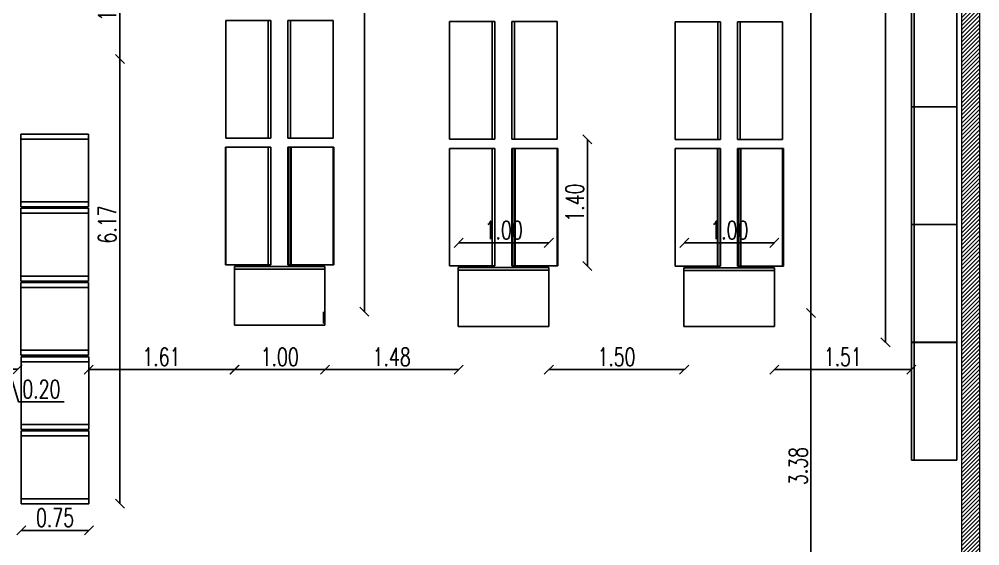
# Model space of a CAD drawing. Header units: millimetres. Extents: x 2448 to 2576, y 1154 to 1321.
# Drawn here: x 2510.92 to 2521.53, y 1199.29 to 1205.11 of the extents above; entities that cross this region are included whole.
import ezdxf

# ---------------------------------------------------------------- set-up
doc = ezdxf.new("R2010")
doc.units = ezdxf.units.MM
doc.linetypes.add('ACAD_ISO02W100', pattern=[15, 12, -3])
for name, color, linetype in [('A-GONDOLAS', 2, 'Continuous'), ('COTAS', 7, 'Continuous'), ('E- HELADERAS', 150, 'Continuous'), ('E-GONDOLAS', 2, 'Continuous'), ('X-REF T19$0$A-HATCH', 8, 'Continuous'), ('X-REF T19$0$A-MAMPOSTERIA', 5, 'Continuous')]:
    doc.layers.add(name, color=color, linetype=linetype)
doc.styles.add('COTAS', font='ROMANS.shx', dxfattribs={"width": 0.7})
doc.dimstyles.new('COTA-I-N-2-85', dxfattribs={"dimscale": 0, "dimtxt": 0.2, "dimasz": 0.1, "dimexe": 0, "dimexo": 0, "dimgap": 0.04, "dimtad": 1, "dimzin": 1, "dimdsep": 46, "dimtxsty": 'COTAS', "dimblk": 'OBLIQUE', "dimcen": 0.1, "dimse1": 1, "dimse2": 1, "dimclrd": 256, "dimclre": 256, "dimclrt": 256, "dimadec": 0, "dimazin": 0, "dimtfac": 1, "dimtmove": 1, "dimatfit": 3, "dimldrblk": 'OBLIQUE', "dimfxl": 1, "dimtvp": -0.8, "dimtolj": 1, "dimtzin": 0, "dimarcsym": 0})

# ---------------------------------------------------------------- blocks, each defined once
blk = doc.blocks.new('_Oblique')
at = {"color": 0, "linetype": 'ByBlock', "lineweight": -2}
blk.add_line((-0.5, -0.5), (0.5, 0.5), dxfattribs=at)
blk = doc.blocks.new('*D49')
at = {"layer": 'COTAS', "linetype": 'ACAD_ISO02W100', "lineweight": -2, "transparency": 16777216}
blk.add_line((2519.67, 1198.479), (2519.67, 1201.863), dxfattribs=at)
at = {"layer": 'DEFPOINTS', "color": 0, "linetype": 'ACAD_ISO02W100', "transparency": 16777216}
for p in [(2519.265, 1201.863), (2519.67, 1201.863), (2519.837, 1198.479)]:
    blk.add_point(p, dxfattribs=at)
at = {"layer": 'COTAS', "linetype": 'ACAD_ISO02W100', "lineweight": -2, "transparency": 16777216, "xscale": 0.1, "yscale": 0.1, "zscale": 0.1}
for p, rotation in [((2519.67, 1201.863), 90), ((2519.67, 1198.479), 270)]:
    blk.add_blockref('_Oblique', p, dxfattribs=dict(at, rotation=rotation))
at = {"layer": 'COTAS', "linetype": 'ACAD_ISO02W100', "transparency": 16777216, "insert": (2519.53, 1200.171), "char_height": 0.2, "attachment_point": 5, "rotation": 90, "style": 'COTAS'}
blk.add_mtext('\\A1;3.38', dxfattribs=at)
blk = doc.blocks.new('*D50')
at = {"layer": 'COTAS', "linetype": 'ACAD_ISO02W100', "lineweight": -2, "transparency": 16777216}
blk.add_line((2519.265, 1201.238), (2520.777, 1201.238), dxfattribs=at)
at = {"layer": 'DEFPOINTS', "color": 0, "linetype": 'ACAD_ISO02W100', "transparency": 16777216}
for p in [(2519.265, 1201.863), (2520.777, 1201.863), (2520.777, 1201.238)]:
    blk.add_point(p, dxfattribs=at)
at = {"layer": 'COTAS', "linetype": 'ACAD_ISO02W100', "lineweight": -2, "transparency": 16777216, "xscale": 0.1, "yscale": 0.1, "zscale": 0.1, "rotation": 180}
blk.add_blockref('_Oblique', (2519.265, 1201.238), dxfattribs=at)
at = {"layer": 'COTAS', "linetype": 'ACAD_ISO02W100', "lineweight": -2, "transparency": 16777216, "xscale": 0.1, "yscale": 0.1, "zscale": 0.1}
blk.add_blockref('_Oblique', (2520.777, 1201.238), dxfattribs=at)
at = {"layer": 'COTAS', "linetype": 'ACAD_ISO02W100', "transparency": 16777216, "insert": (2520.021, 1201.378), "char_height": 0.2, "attachment_point": 5, "style": 'COTAS'}
blk.add_mtext('\\A1;1.51', dxfattribs=at)
blk = doc.blocks.new('*D51')
at = {"layer": 'COTAS', "linetype": 'ACAD_ISO02W100', "lineweight": -2, "transparency": 16777216}
blk.add_line((2519.266, 1202.638), (2518.27, 1202.638), dxfattribs=at)
at = {"layer": 'DEFPOINTS', "color": 0, "linetype": 'ACAD_ISO02W100', "transparency": 16777216}
for p in [(2518.27, 1203.263), (2519.266, 1203.263), (2518.27, 1202.638)]:
    blk.add_point(p, dxfattribs=at)
at = {"layer": 'COTAS', "linetype": 'ACAD_ISO02W100', "lineweight": -2, "transparency": 16777216, "xscale": 0.1, "yscale": 0.1, "zscale": 0.1, "rotation": 180}
blk.add_blockref('_Oblique', (2518.27, 1202.638), dxfattribs=at)
at = {"layer": 'COTAS', "linetype": 'ACAD_ISO02W100', "lineweight": -2, "transparency": 16777216, "xscale": 0.1, "yscale": 0.1, "zscale": 0.1}
blk.add_blockref('_Oblique', (2519.266, 1202.638), dxfattribs=at)
at = {"layer": 'COTAS', "linetype": 'ACAD_ISO02W100', "transparency": 16777216, "insert": (2518.768, 1202.778), "char_height": 0.2, "attachment_point": 5, "style": 'COTAS'}
blk.add_mtext('\\A1;1.00', dxfattribs=at)
blk = doc.blocks.new('*D52')
at = {"layer": 'COTAS', "linetype": 'ACAD_ISO02W100', "lineweight": -2, "transparency": 16777216}
blk.add_line((2518.269, 1201.238), (2516.774, 1201.238), dxfattribs=at)
at = {"layer": 'DEFPOINTS', "color": 0, "linetype": 'ACAD_ISO02W100', "transparency": 16777216}
for p in [(2516.774, 1201.865), (2518.269, 1201.863), (2516.774, 1201.238)]:
    blk.add_point(p, dxfattribs=at)
at = {"layer": 'COTAS', "linetype": 'ACAD_ISO02W100', "lineweight": -2, "transparency": 16777216, "xscale": 0.1, "yscale": 0.1, "zscale": 0.1, "rotation": 180}
blk.add_blockref('_Oblique', (2516.774, 1201.238), dxfattribs=at)
at = {"layer": 'COTAS', "linetype": 'ACAD_ISO02W100', "lineweight": -2, "transparency": 16777216, "xscale": 0.1, "yscale": 0.1, "zscale": 0.1}
blk.add_blockref('_Oblique', (2518.269, 1201.238), dxfattribs=at)
at = {"layer": 'COTAS', "linetype": 'ACAD_ISO02W100', "transparency": 16777216, "insert": (2517.521, 1201.378), "char_height": 0.2, "attachment_point": 5, "style": 'COTAS'}
blk.add_mtext('\\A1;1.50', dxfattribs=at)
blk = doc.blocks.new('*D53')
at = {"layer": 'COTAS', "linetype": 'ACAD_ISO02W100', "lineweight": -2, "transparency": 16777216}
blk.add_line((2516.774, 1202.638), (2515.777, 1202.638), dxfattribs=at)
at = {"layer": 'DEFPOINTS', "color": 0, "linetype": 'ACAD_ISO02W100', "transparency": 16777216}
for p in [(2515.777, 1203.265), (2516.774, 1203.265), (2515.777, 1202.638)]:
    blk.add_point(p, dxfattribs=at)
at = {"layer": 'COTAS', "linetype": 'ACAD_ISO02W100', "lineweight": -2, "transparency": 16777216, "xscale": 0.1, "yscale": 0.1, "zscale": 0.1, "rotation": 180}
blk.add_blockref('_Oblique', (2515.777, 1202.638), dxfattribs=at)
at = {"layer": 'COTAS', "linetype": 'ACAD_ISO02W100', "lineweight": -2, "transparency": 16777216, "xscale": 0.1, "yscale": 0.1, "zscale": 0.1}
blk.add_blockref('_Oblique', (2516.774, 1202.638), dxfattribs=at)
at = {"layer": 'COTAS', "linetype": 'ACAD_ISO02W100', "transparency": 16777216, "insert": (2516.275, 1202.778), "char_height": 0.2, "attachment_point": 5, "style": 'COTAS'}
blk.add_mtext('\\A1;1.00', dxfattribs=at)
blk = doc.blocks.new('*D54')
at = {"layer": 'COTAS', "linetype": 'ACAD_ISO02W100', "lineweight": -2, "transparency": 16777216}
blk.add_line((2515.777, 1201.238), (2514.3, 1201.238), dxfattribs=at)
at = {"layer": 'DEFPOINTS', "color": 0, "linetype": 'ACAD_ISO02W100', "transparency": 16777216}
for p in [(2514.3, 1201.878), (2515.777, 1201.865), (2514.3, 1201.238)]:
    blk.add_point(p, dxfattribs=at)
at = {"layer": 'COTAS', "linetype": 'ACAD_ISO02W100', "lineweight": -2, "transparency": 16777216, "xscale": 0.1, "yscale": 0.1, "zscale": 0.1, "rotation": 180}
blk.add_blockref('_Oblique', (2514.3, 1201.238), dxfattribs=at)
at = {"layer": 'COTAS', "linetype": 'ACAD_ISO02W100', "lineweight": -2, "transparency": 16777216, "xscale": 0.1, "yscale": 0.1, "zscale": 0.1}
blk.add_blockref('_Oblique', (2515.777, 1201.238), dxfattribs=at)
at = {"layer": 'COTAS', "linetype": 'ACAD_ISO02W100', "transparency": 16777216, "insert": (2515.038, 1201.378), "char_height": 0.2, "attachment_point": 5, "style": 'COTAS'}
blk.add_mtext('\\A1;1.48', dxfattribs=at)
blk = doc.blocks.new('*D55')
at = {"layer": 'COTAS', "linetype": 'ACAD_ISO02W100', "lineweight": -2, "transparency": 16777216}
blk.add_line((2514.3, 1201.238), (2513.303, 1201.238), dxfattribs=at)
at = {"layer": 'DEFPOINTS', "color": 0, "linetype": 'ACAD_ISO02W100', "transparency": 16777216}
for p in [(2513.303, 1201.878), (2514.3, 1201.878), (2513.303, 1201.238)]:
    blk.add_point(p, dxfattribs=at)
at = {"layer": 'COTAS', "linetype": 'ACAD_ISO02W100', "lineweight": -2, "transparency": 16777216, "xscale": 0.1, "yscale": 0.1, "zscale": 0.1, "rotation": 180}
blk.add_blockref('_Oblique', (2513.303, 1201.238), dxfattribs=at)
at = {"layer": 'COTAS', "linetype": 'ACAD_ISO02W100', "lineweight": -2, "transparency": 16777216, "xscale": 0.1, "yscale": 0.1, "zscale": 0.1}
blk.add_blockref('_Oblique', (2514.3, 1201.238), dxfattribs=at)
at = {"layer": 'COTAS', "linetype": 'ACAD_ISO02W100', "transparency": 16777216, "insert": (2513.801, 1201.378), "char_height": 0.2, "attachment_point": 5, "style": 'COTAS'}
blk.add_mtext('\\A1;1.00', dxfattribs=at)
blk = doc.blocks.new('*D56')
at = {"layer": 'COTAS', "linetype": 'ACAD_ISO02W100', "lineweight": -2, "transparency": 16777216}
blk.add_line((2519.67, 1211.28), (2519.67, 1201.863), dxfattribs=at)
at = {"layer": 'DEFPOINTS', "color": 0, "linetype": 'ACAD_ISO02W100', "transparency": 16777216}
for p in [(2519.269, 1211.28), (2519.265, 1201.863), (2519.67, 1201.863)]:
    blk.add_point(p, dxfattribs=at)
at = {"layer": 'COTAS', "linetype": 'ACAD_ISO02W100', "lineweight": -2, "transparency": 16777216, "xscale": 0.1, "yscale": 0.1, "zscale": 0.1}
for p, rotation in [((2519.67, 1211.28), 90), ((2519.67, 1201.863), 270)]:
    blk.add_blockref('_Oblique', p, dxfattribs=dict(at, rotation=rotation))
at = {"layer": 'COTAS', "linetype": 'ACAD_ISO02W100', "transparency": 16777216, "insert": (2519.53, 1206.571), "char_height": 0.2, "attachment_point": 5, "rotation": 90, "style": 'COTAS'}
blk.add_mtext('\\A1;9.42', dxfattribs=at)
blk = doc.blocks.new('*D73')
at = {"layer": 'COTAS', "linetype": 'ACAD_ISO02W100', "lineweight": -2, "transparency": 16777216}
for p, q in [((2510.707, 1201.241), (2510.906, 1201.241)), ((2510.807, 1201.241), (2510.915, 1200.881)), ((2510.915, 1200.881), (2511.421, 1200.881))]:
    blk.add_line(p, q, dxfattribs=at)
at = {"layer": 'DEFPOINTS', "color": 0, "linetype": 'ACAD_ISO02W100', "transparency": 16777216}
for p in [(2510.707, 1201.241), (2510.906, 1201.241), (2510.906, 1201.241)]:
    blk.add_point(p, dxfattribs=at)
at = {"layer": 'COTAS', "linetype": 'ACAD_ISO02W100', "lineweight": -2, "transparency": 16777216, "xscale": 0.1, "yscale": 0.1, "zscale": 0.1, "rotation": 180}
blk.add_blockref('_Oblique', (2510.707, 1201.241), dxfattribs=at)
at = {"layer": 'COTAS', "linetype": 'ACAD_ISO02W100', "lineweight": -2, "transparency": 16777216, "xscale": 0.1, "yscale": 0.1, "zscale": 0.1}
blk.add_blockref('_Oblique', (2510.906, 1201.241), dxfattribs=at)
at = {"layer": 'COTAS', "linetype": 'ACAD_ISO02W100', "transparency": 16777216, "insert": (2511.168, 1201.021), "char_height": 0.2, "attachment_point": 5, "style": 'COTAS'}
blk.add_mtext('\\A1;0.20', dxfattribs=at)
blk = doc.blocks.new('*D74')
at = {"layer": 'COTAS', "linetype": 'ACAD_ISO02W100', "lineweight": -2, "transparency": 16777216}
blk.add_line((2512.036, 1204.67), (2512.036, 1205.926), dxfattribs=at)
at = {"layer": 'DEFPOINTS', "color": 0, "linetype": 'ACAD_ISO02W100', "transparency": 16777216}
for p in [(2511.304, 1205.926), (2512.036, 1205.926), (2511.304, 1204.67)]:
    blk.add_point(p, dxfattribs=at)
at = {"layer": 'COTAS', "linetype": 'ACAD_ISO02W100', "lineweight": -2, "transparency": 16777216, "xscale": 0.1, "yscale": 0.1, "zscale": 0.1}
for p, rotation in [((2512.036, 1205.926), 90), ((2512.036, 1204.67), 270)]:
    blk.add_blockref('_Oblique', p, dxfattribs=dict(at, rotation=rotation))
at = {"layer": 'COTAS', "linetype": 'ACAD_ISO02W100', "transparency": 16777216, "insert": (2511.896, 1205.298), "char_height": 0.2, "attachment_point": 5, "rotation": 90, "style": 'COTAS'}
blk.add_mtext('\\A1;1.26', dxfattribs=at)
blk = doc.blocks.new('A$C5B4D46B7')
at = {"layer": 'A-GONDOLAS'}
for p, q in [((0, 1.3), (0, 0)), ((0.5, 1.3), (0, 1.3)), ((0.47, 1.3), (0.47, 0)), ((0.5, 0), (0.5, 1.3)), ((0, 0), (0.5, 0))]:
    blk.add_line(p, q, dxfattribs=at)
blk = doc.blocks.new('A$C6BD85515')
at = {"layer": 'E- HELADERAS'}
for p, q in [((0.748, 0.804), (0, 0.804)), ((0, 0), (0, 0.804)), ((0, 0.749), (0.748, 0.749)), ((0.748, 0.804), (0.748, 0)), ((0, 0.055), (0.748, 0.055)), ((0, 0), (0.748, 0)), ((0, 0), (0.748, 0))]:
    blk.add_line(p, q, dxfattribs=at)
blk = doc.blocks.new('*D91')
at = {"layer": 'COTAS', "linetype": 'ACAD_ISO02W100', "lineweight": -2, "transparency": 16777216}
blk.add_line((2513.3, 1201.238), (2511.689, 1201.238), dxfattribs=at)
at = {"layer": 'DEFPOINTS', "color": 0, "linetype": 'ACAD_ISO02W100', "transparency": 16777216}
for p in [(2513.3, 1201.878), (2511.689, 1201.798), (2511.689, 1201.238)]:
    blk.add_point(p, dxfattribs=at)
at = {"layer": 'COTAS', "linetype": 'ACAD_ISO02W100', "lineweight": -2, "transparency": 16777216, "xscale": 0.1, "yscale": 0.1, "zscale": 0.1, "rotation": 180}
blk.add_blockref('_Oblique', (2511.689, 1201.238), dxfattribs=at)
at = {"layer": 'COTAS', "linetype": 'ACAD_ISO02W100', "lineweight": -2, "transparency": 16777216, "xscale": 0.1, "yscale": 0.1, "zscale": 0.1}
blk.add_blockref('_Oblique', (2513.3, 1201.238), dxfattribs=at)
at = {"layer": 'COTAS', "linetype": 'ACAD_ISO02W100', "transparency": 16777216, "insert": (2512.494, 1201.378), "char_height": 0.2, "attachment_point": 5, "style": 'COTAS'}
blk.add_mtext('\\A1;1.61', dxfattribs=at)
blk = doc.blocks.new('*D92')
at = {"layer": 'COTAS', "linetype": 'ACAD_ISO02W100', "lineweight": -2, "transparency": 16777216}
blk.add_line((2520.493, 1201.538), (2520.493, 1219.742), dxfattribs=at)
at = {"layer": 'DEFPOINTS', "color": 0, "linetype": 'ACAD_ISO02W100', "transparency": 16777216}
for p in [(2520.493, 1219.742), (2520.78, 1219.742), (2520.78, 1201.538)]:
    blk.add_point(p, dxfattribs=at)
at = {"layer": 'COTAS', "linetype": 'ACAD_ISO02W100', "lineweight": -2, "transparency": 16777216, "xscale": 0.1, "yscale": 0.1, "zscale": 0.1}
for p, rotation in [((2520.493, 1219.742), 90), ((2520.493, 1201.538), 270)]:
    blk.add_blockref('_Oblique', p, dxfattribs=dict(at, rotation=rotation))
at = {"layer": 'COTAS', "linetype": 'ACAD_ISO02W100', "transparency": 16777216, "insert": (2520.353, 1210.64), "char_height": 0.2, "attachment_point": 5, "rotation": 90, "style": 'COTAS'}
blk.add_mtext('\\A1;18.20', dxfattribs=at)
blk = doc.blocks.new('*D95')
at = {"layer": 'COTAS', "linetype": 'ACAD_ISO02W100', "lineweight": -2, "transparency": 16777216}
blk.add_line((2514.737, 1201.878), (2514.737, 1211.295), dxfattribs=at)
at = {"layer": 'DEFPOINTS', "color": 0, "linetype": 'ACAD_ISO02W100', "transparency": 16777216}
for p in [(2514.304, 1211.295), (2514.737, 1211.295), (2514.3, 1201.878)]:
    blk.add_point(p, dxfattribs=at)
at = {"layer": 'COTAS', "linetype": 'ACAD_ISO02W100', "lineweight": -2, "transparency": 16777216, "xscale": 0.1, "yscale": 0.1, "zscale": 0.1}
for p, rotation in [((2514.737, 1211.295), 90), ((2514.737, 1201.878), 270)]:
    blk.add_blockref('_Oblique', p, dxfattribs=dict(at, rotation=rotation))
at = {"layer": 'COTAS', "linetype": 'ACAD_ISO02W100', "transparency": 16777216, "insert": (2514.597, 1206.586), "char_height": 0.2, "attachment_point": 5, "rotation": 90, "style": 'COTAS'}
blk.add_mtext('\\A1;9.42', dxfattribs=at)
blk = doc.blocks.new('*D96')
at = {"layer": 'COTAS', "linetype": 'ACAD_ISO02W100', "lineweight": -2, "transparency": 16777216}
blk.add_line((2512.036, 1199.755), (2512.036, 1205.926), dxfattribs=at)
at = {"layer": 'DEFPOINTS', "color": 0, "linetype": 'ACAD_ISO02W100', "transparency": 16777216}
for p in [(2511.694, 1205.926), (2512.036, 1205.926), (2511.694, 1199.755)]:
    blk.add_point(p, dxfattribs=at)
at = {"layer": 'COTAS', "linetype": 'ACAD_ISO02W100', "lineweight": -2, "transparency": 16777216, "xscale": 0.1, "yscale": 0.1, "zscale": 0.1}
for p, rotation in [((2512.036, 1205.926), 90), ((2512.036, 1199.755), 270)]:
    blk.add_blockref('_Oblique', p, dxfattribs=dict(at, rotation=rotation))
at = {"layer": 'COTAS', "linetype": 'ACAD_ISO02W100', "transparency": 16777216, "insert": (2511.896, 1202.84), "char_height": 0.2, "attachment_point": 5, "rotation": 90, "style": 'COTAS'}
blk.add_mtext('\\A1;6.17', dxfattribs=at)
blk = doc.blocks.new('*D97')
at = {"layer": 'COTAS', "linetype": 'ACAD_ISO02W100', "lineweight": -2, "transparency": 16777216}
blk.add_line((2510.945, 1199.461), (2511.694, 1199.461), dxfattribs=at)
at = {"layer": 'DEFPOINTS', "color": 0, "linetype": 'ACAD_ISO02W100', "transparency": 16777216}
for p in [(2510.945, 1199.755), (2511.694, 1199.755), (2511.694, 1199.461)]:
    blk.add_point(p, dxfattribs=at)
at = {"layer": 'COTAS', "linetype": 'ACAD_ISO02W100', "lineweight": -2, "transparency": 16777216, "xscale": 0.1, "yscale": 0.1, "zscale": 0.1, "rotation": 180}
blk.add_blockref('_Oblique', (2510.945, 1199.461), dxfattribs=at)
at = {"layer": 'COTAS', "linetype": 'ACAD_ISO02W100', "lineweight": -2, "transparency": 16777216, "xscale": 0.1, "yscale": 0.1, "zscale": 0.1}
blk.add_blockref('_Oblique', (2511.694, 1199.461), dxfattribs=at)
at = {"layer": 'COTAS', "linetype": 'ACAD_ISO02W100', "transparency": 16777216, "insert": (2511.319, 1199.601), "char_height": 0.2, "attachment_point": 5, "style": 'COTAS'}
blk.add_mtext('\\A1;0.75', dxfattribs=at)
blk = doc.blocks.new('*D99')
at = {"layer": 'COTAS', "linetype": 'ACAD_ISO02W100', "lineweight": -2, "transparency": 16777216}
blk.add_line((2517.2, 1202.382), (2517.2, 1203.782), dxfattribs=at)
at = {"layer": 'DEFPOINTS', "color": 0, "linetype": 'ACAD_ISO02W100', "transparency": 16777216}
for p in [(2516.772, 1203.782), (2517.2, 1203.782), (2516.772, 1202.382)]:
    blk.add_point(p, dxfattribs=at)
at = {"layer": 'COTAS', "linetype": 'ACAD_ISO02W100', "lineweight": -2, "transparency": 16777216, "xscale": 0.1, "yscale": 0.1, "zscale": 0.1}
for p, rotation in [((2517.2, 1203.782), 90), ((2517.2, 1202.382), 270)]:
    blk.add_blockref('_Oblique', p, dxfattribs=dict(at, rotation=rotation))
at = {"layer": 'COTAS', "linetype": 'ACAD_ISO02W100', "transparency": 16777216, "insert": (2517.06, 1203.082), "char_height": 0.2, "attachment_point": 5, "rotation": 90, "style": 'COTAS'}
blk.add_mtext('\\A1;1.40', dxfattribs=at)
blk = doc.blocks.new('A$C5FC512D4')
at = {"layer": 'A-GONDOLAS'}
for p, q in [((0, 0), (0, 0.65)), ((0, 0.65), (1, 0.65)), ((1, 0.65), (1, 0)), ((1, 0.03), (0, 0.03)), ((1, 0), (0, 0))]:
    blk.add_line(p, q, dxfattribs=at)
blk = doc.blocks.new('A$C25BB63C5')
at = {"layer": 'E-GONDOLAS'}
for p, q in [((0, 0), (0, 1.3)), ((0, 1.3), (0.5, 1.3)), ((0.47, 0), (0.47, 1.3)), ((0.5, 1.3), (0.5, 0)), ((0.5, 0), (0, 0))]:
    blk.add_line(p, q, dxfattribs=at)

msp = doc.modelspace()

# ---------------------------------------------------------------- hatches: boundary and pattern name
at = {"layer": 'X-REF T19$0$A-HATCH'}
h = msp.add_hatch(dxfattribs=at)
h.set_pattern_fill('ANSI31', color=256, scale=0.01, style=0)
h.set_pattern_definition([(45, (2241.705422, 1029.624675), (-0.0224506403, 0.0224506403), [])])
h.paths.add_polyline_path([(2521.535, 1225.127), (2521.336, 1225.127), (2521.336, 1193.705), (2521.535, 1193.705)])

# ---------------------------------------------------------------- linework, layer by layer
at = {"linetype": 'ACAD_ISO02W100'}
msp.add_line((2514.285, 1201.747), (2514.285, 1201.877), dxfattribs=at)
at = {"layer": 'X-REF T19$0$A-MAMPOSTERIA', "lineweight": 13}
for p, q in [((2521.535, 1193.507), (2521.535, 1226.017)), ((2521.336, 1193.705), (2521.336, 1225.819))]:
    msp.add_line(p, q, dxfattribs=at)

# ---------------------------------------------------------------- block references
at = {"linetype": 'ACAD_ISO02W100', "rotation": 180}
for p in [(2521.28, 1205.439), (2521.28, 1204.139), (2521.28, 1202.839), (2521.28, 1201.538)]:
    msp.add_blockref('A$C25BB63C5', p, dxfattribs=at)
for p in [(2510.941, 1203.036), (2510.94, 1202.216), (2510.94, 1201.396), (2510.946, 1200.575), (2510.945, 1199.755)]:
    msp.add_blockref('A$C6BD85515', p)
at = {"layer": 'E-GONDOLAS'}
for p in [(2513.204, 1203.795), (2515.678, 1203.782), (2518.169, 1203.78), (2513.203, 1202.395), (2513.204, 1202.395), (2513.204, 1202.395), (2515.677, 1202.382), (2515.677, 1202.382), (2515.678, 1202.382), (2518.168, 1202.38), (2518.169, 1202.38), (2518.169, 1202.38)]:
    msp.add_blockref('A$C5B4D46B7', p, dxfattribs=at)
at = {"layer": 'E-GONDOLAS', "xscale": -1}
for p in [(2514.391, 1203.795), (2516.865, 1203.782), (2519.357, 1203.78), (2514.391, 1202.395), (2514.398, 1202.395), (2514.399, 1202.395), (2516.865, 1202.382), (2516.872, 1202.382), (2516.872, 1202.382), (2519.357, 1202.38), (2519.364, 1202.38), (2519.365, 1202.38)]:
    msp.add_blockref('A$C5B4D46B7', p, dxfattribs=at)
at = {"layer": 'E-GONDOLAS', "xscale": -1, "rotation": 180}
for p in [(2513.301, 1202.378), (2515.774, 1202.365), (2518.266, 1202.363)]:
    msp.add_blockref('A$C5FC512D4', p, dxfattribs=at)

# ---------------------------------------------------------------- dimensions: what is measured, and where the dimension line sits
at = {"layer": 'COTAS', "linetype": 'ACAD_ISO02W100'}
for base, p1, p2, picture, middle in [((2520.493, 1219.742), (2520.78, 1201.538), (2520.78, 1219.742), '*D92', (2520.353, 1210.64)), ((2514.737, 1211.295), (2514.3, 1201.878), (2514.304, 1211.295), '*D95', (2514.597, 1206.586)), ((2519.67, 1201.863), (2519.269, 1211.28), (2519.265, 1201.863), '*D56', (2519.53, 1206.571)), ((2512.036, 1205.926), (2511.304, 1204.67), (2511.304, 1205.926), '*D74', (2511.896, 1205.298)), ((2512.036, 1205.926), (2511.694, 1199.755), (2511.694, 1205.926), '*D96', (2511.896, 1202.84)), ((2517.2, 1203.782), (2516.772, 1202.382), (2516.772, 1203.782), '*D99', (2517.06, 1203.082)), ((2519.67, 1201.863), (2519.837, 1198.479), (2519.265, 1201.863), '*D49', (2519.53, 1200.171))]:
    dim = msp.add_linear_dim(base=base, p1=p1, p2=p2, angle=90, dimstyle='COTA-I-N-2-85', override={"dimscale": 1}, dxfattribs=at)
    dim.commit()
    dim.dimension.update_dxf_attribs({"geometry": picture, "text_midpoint": middle})
for base, p1, p2, picture, middle in [((2515.777, 1202.638), (2516.774, 1203.265), (2515.777, 1203.265), '*D53', (2516.275, 1202.778)), ((2518.27, 1202.638), (2519.266, 1203.263), (2518.27, 1203.263), '*D51', (2518.768, 1202.778)), ((2511.689, 1201.238), (2513.3, 1201.878), (2511.689, 1201.798), '*D91', (2512.494, 1201.378)), ((2513.303, 1201.238), (2514.3, 1201.878), (2513.303, 1201.878), '*D55', (2513.801, 1201.378)), ((2514.3, 1201.238), (2515.777, 1201.865), (2514.3, 1201.878), '*D54', (2515.038, 1201.378)), ((2516.7735, 1201.2377), (2518.2686, 1201.863), (2516.7735, 1201.8652), '*D52', (2517.5211, 1201.3777)), ((2520.777, 1201.238), (2519.265, 1201.863), (2520.777, 1201.863), '*D50', (2520.021, 1201.378)), ((2510.906, 1201.241), (2510.707, 1201.241), (2510.906, 1201.241), '*D73', (2510.955, 1201.021)), ((2511.694, 1199.461), (2510.945, 1199.755), (2511.694, 1199.755), '*D97', (2511.319, 1199.601))]:
    dim = msp.add_linear_dim(base=base, p1=p1, p2=p2, dimstyle='COTA-I-N-2-85', override={"dimscale": 1}, dxfattribs=at)
    dim.commit()
    dim.dimension.update_dxf_attribs({"geometry": picture, "text_midpoint": middle})

doc.saveas('drawing.dxf')
